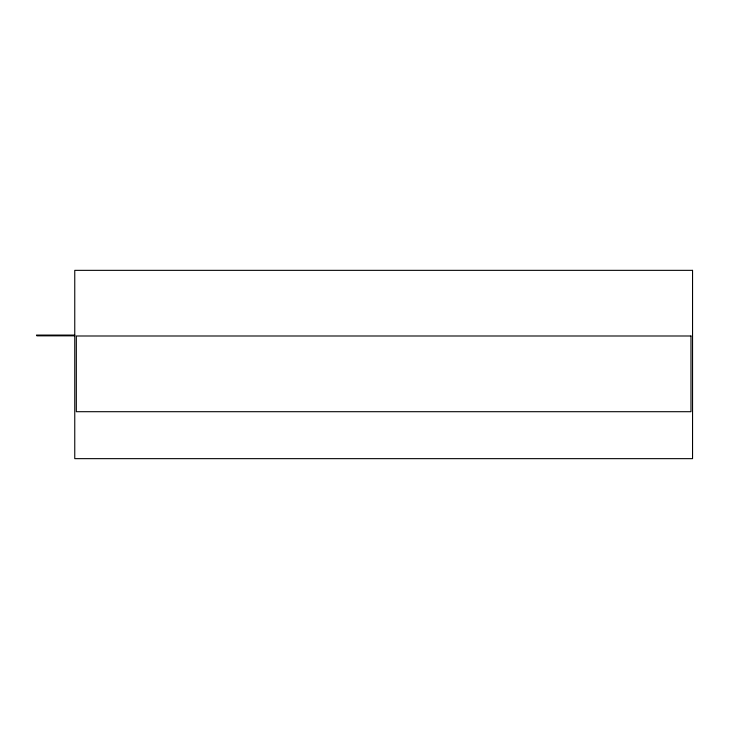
<?xml version="1.0" encoding="UTF-8"?>
<svg xmlns="http://www.w3.org/2000/svg" width="729" height="729" viewBox="0 0 729 729"><rect width="100%" height="100%" fill="white"/><g stroke="black" fill="none" stroke-linecap="round" stroke-linejoin="round"><path stroke-width="1.09" d="M36.45 335.085L74.759 335.085M36.824 335.832L74.759 335.832M692.55 270.35L74.759 270.35L74.759 458.65L692.55 458.65L692.55 270.35M690.983 335.996L76.326 335.996L76.326 411.703L690.983 411.703L690.983 335.996"/></g></svg>
